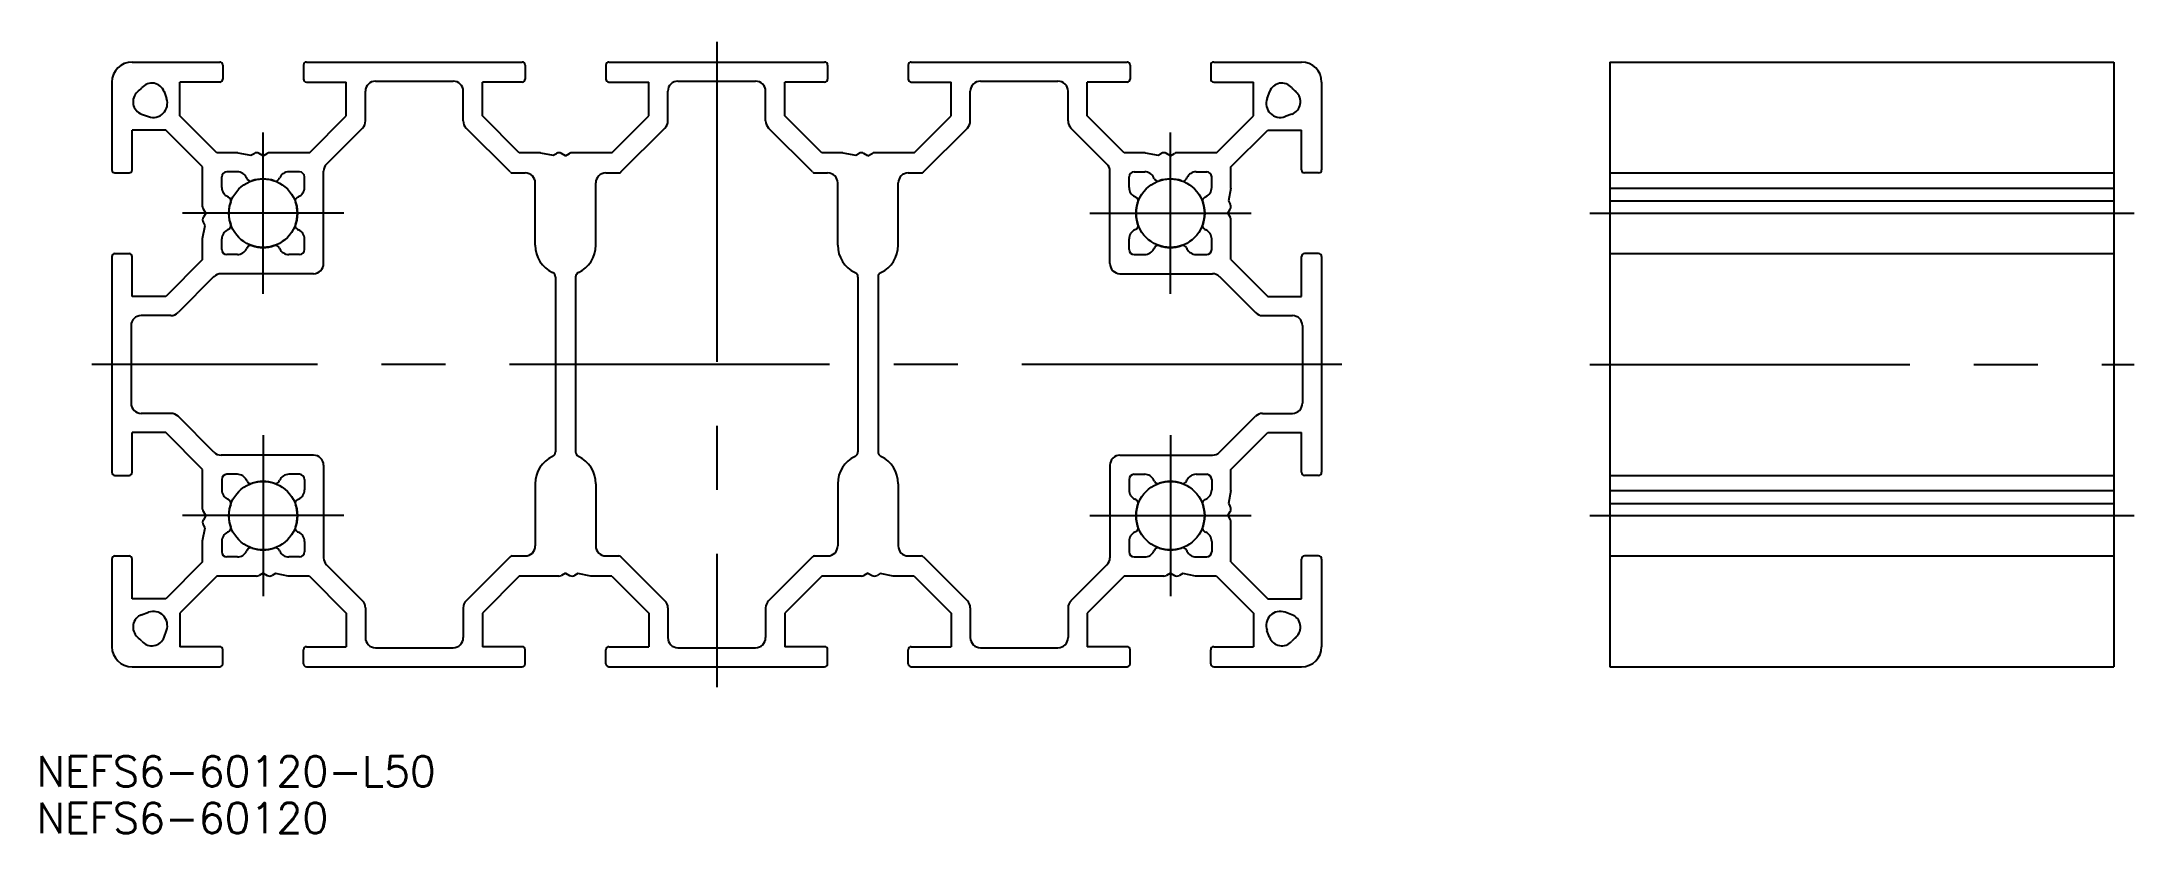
# Model space of a CAD drawing. Extents: x -67 to 141, y -46 to 32.
import ezdxf

# ---------------------------------------------------------------- set-up
doc = ezdxf.new("R2010")
doc.units = 0
doc.linetypes.add('CENTER', pattern=[50.8, 31.75, -6.35, 6.35, -6.35])
doc.linetypes.add('PHANTOM', pattern=[63.5, 31.75, -6.35, 6.35, -6.35, 6.35, -6.35])
doc.layers.get('0').update_dxf_attribs({"linetype": 'CONTINUOUS'})
doc.layers.add('CENTER', color=1, linetype='CENTER')
doc.styles.get("Standard").update_dxf_attribs({"font": 'txt.shx', "height": 3, "bigfont": 'bigfont.shx'})

# ---------------------------------------------------------------- blocks, each defined once
blk = doc.blocks.new('*U2')
at = {"color": 7, "linetype": 'CONTINUOUS'}
blk.add_text('NEFS6-60120-L50', height=3, dxfattribs=at).set_placement((-67.47, -41.86))
blk = doc.blocks.new('*U3')
at = {"color": 7, "linetype": 'CONTINUOUS'}
blk.add_text('NEFS6-60120', height=3, dxfattribs=at).set_placement((-67.47, -46.49))

msp = doc.modelspace()

# ---------------------------------------------------------------- linework, layer by layer
at = {"color": 7, "linetype": 'CONTINUOUS'}
for p, q in [((-58, 30), (-49.3, 30)), ((-49, 29.7), (-49, 28.3)), ((-41, 29.7), (-41, 28.3)), ((-40.7, 30), (-19.3, 30)), ((-19, 29.7), (-19, 28.3)), ((-11, 29.7), (-11, 28.3)), ((-10.7, 30), (10.7, 30)), ((11, 29.7), (11, 28.3)), ((19, 29.7), (19, 28.3)), ((19.3, 30), (40.7, 30)), ((41, 29.7), (41, 28.3)), ((49, 29.7), (49, 28.3)), ((49.3, 30), (58, 30)), ((88.6, 30), (138.6, 30)), ((88.6, 30), (88.6, -30)), ((138.6, 30), (138.6, -30)), ((-60, 28), (-60, 19.3)), ((-54.83, 27.06), (-54.58, 26.38)), ((-53.25, 24.66), (-53.25, 28)), ((-49.3, 28), (-53.25, 28)), ((-40.7, 28), (-36.75, 28)), ((-36.75, 24.66), (-36.75, 28)), ((-34.85, 24.15), (-34.85, 27.1)), ((-33.85, 28.1), (-26.15, 28.1)), ((-25.15, 24.15), (-25.15, 27.1)), ((-23.25, 24.66), (-23.25, 28)), ((-19.3, 28), (-23.25, 28)), ((-10.7, 28), (-6.75, 28)), ((-6.75, 24.66), (-6.75, 28)), ((-4.85, 24.15), (-4.85, 27.1)), ((-3.85, 28.1), (3.85, 28.1)), ((4.85, 24.15), (4.85, 27.1)), ((6.75, 24.66), (6.75, 28)), ((10.7, 28), (6.75, 28)), ((19.3, 28), (23.25, 28)), ((23.25, 24.66), (23.25, 28)), ((25.15, 24.15), (25.15, 27.1)), ((26.15, 28.1), (33.85, 28.1)), ((34.85, 24.15), (34.85, 27.1)), ((36.75, 24.66), (36.75, 28)), ((40.7, 28), (36.75, 28)), ((49.3, 28), (53.25, 28)), ((53.25, 24.66), (53.25, 28)), ((54.83, 27.06), (54.58, 26.38)), ((60, 28), (60, 19.3)), ((-58, 19.3), (-58, 23.25)), ((-54.66, 23.25), (-58, 23.25)), ((-57.06, 24.83), (-56.38, 24.58)), ((-51, 19.59), (-54.66, 23.25)), ((-49.59, 21), (-53.25, 24.66)), ((-40.41, 21), (-36.75, 24.66)), ((-38.71, 19.88), (-35.14, 23.44)), ((-20.5, 19.09), (-24.86, 23.44)), ((-19.59, 21), (-23.25, 24.66)), ((-10.41, 21), (-6.75, 24.66)), ((-9.5, 19.09), (-5.14, 23.44)), ((9.5, 19.09), (5.14, 23.44)), ((10.41, 21), (6.75, 24.66)), ((19.59, 21), (23.25, 24.66)), ((20.5, 19.09), (24.86, 23.44)), ((38.71, 19.88), (35.14, 23.44)), ((40.41, 21), (36.75, 24.66)), ((49.59, 21), (53.25, 24.66)), ((51, 19.59), (54.66, 23.25)), ((54.66, 23.25), (58, 23.25)), ((57.06, 24.83), (56.38, 24.58)), ((58, 19.3), (58, 23.25)), ((-47.5, 21), (-49.59, 21)), ((-47.5, 21), (-46.22, 20.75)), ((-46.22, 20.75), (-45.9, 20.93)), ((-45, 20.7), (-45.4, 20.93)), ((-45, 20.7), (-44.6, 20.93)), ((-40.41, 21), (-44.35, 21)), ((-17.5, 21), (-19.59, 21)), ((-17.5, 21), (-16.22, 20.75)), ((-16.22, 20.75), (-15.9, 20.93)), ((-15, 20.7), (-15.4, 20.93)), ((-15, 20.7), (-14.6, 20.93)), ((-10.41, 21), (-14.35, 21)), ((12.5, 21), (10.41, 21)), ((12.5, 21), (13.78, 20.75)), ((13.78, 20.75), (14.1, 20.93)), ((15, 20.7), (14.6, 20.93)), ((15, 20.7), (15.4, 20.93)), ((19.59, 21), (15.65, 21)), ((42.5, 21), (40.41, 21)), ((42.5, 21), (43.78, 20.75)), ((43.78, 20.75), (44.1, 20.93)), ((45, 20.7), (44.6, 20.93)), ((45, 20.7), (45.4, 20.93)), ((49.59, 21), (45.65, 21)), ((-59.7, 19), (-58.3, 19)), ((-51, 15.65), (-51, 19.59)), ((-47.55, 19.1), (-48.6, 19.1)), ((-41.4, 19.1), (-42.45, 19.1)), ((-39, 10), (-39, 19.17)), ((-20.29, 19), (-19, 19)), ((-11, 19), (-9.71, 19)), ((9.71, 19), (11, 19)), ((19, 19), (20.29, 19)), ((39, 10), (39, 19.17)), ((41.4, 19.1), (42.45, 19.1)), ((47.55, 19.1), (48.6, 19.1)), ((51, 17.5), (51, 19.59)), ((59.7, 19), (58.3, 19)), ((88.6, 19), (138.6, 19)), ((-49.1, 17.55), (-49.1, 18.6)), ((-48.42, 16.6), (-48.52, 16.64)), ((-46.6, 18.42), (-46.64, 18.52)), ((-43.4, 18.42), (-43.36, 18.52)), ((-41.58, 16.6), (-41.48, 16.64)), ((-40.9, 17.55), (-40.9, 18.6)), ((-18, 11.83), (-18, 18)), ((-12, 11.83), (-12, 18)), ((12, 11.83), (12, 18)), ((18, 11.83), (18, 18)), ((40.9, 17.55), (40.9, 18.6)), ((41.58, 16.6), (41.48, 16.64)), ((43.4, 18.42), (43.36, 18.52)), ((46.6, 18.42), (46.64, 18.52)), ((48.42, 16.6), (48.52, 16.64)), ((49.1, 17.55), (49.1, 18.6)), ((51, 17.5), (50.75, 16.22)), ((88.6, 17.5), (138.6, 17.5)), ((-50.7, 15), (-50.93, 15.4)), ((-50.7, 15), (-50.93, 14.6)), ((50.7, 15), (50.93, 15.4)), ((50.7, 15), (50.93, 14.6)), ((50.75, 16.22), (50.93, 15.9)), ((88.6, 16.22), (138.6, 16.22)), ((88.6, 15), (138.6, 15)), ((-51, 12.5), (-50.75, 13.78)), ((-51, 10.41), (-51, 12.5)), ((-50.75, 13.78), (-50.93, 14.1)), ((-48.42, 13.4), (-48.52, 13.36)), ((-41.58, 13.4), (-41.48, 13.36)), ((41.58, 13.4), (41.48, 13.36)), ((48.42, 13.4), (48.52, 13.36)), ((51, 10.41), (51, 14.35)), ((-60, 10.7), (-60, -10.7)), ((-59.7, 11), (-58.3, 11)), ((-58, 6.75), (-58, 10.7)), ((-51, 10.41), (-54.66, 6.75)), ((-49.1, 11.4), (-49.1, 12.45)), ((-47.55, 10.9), (-48.6, 10.9)), ((-46.6, 11.58), (-46.64, 11.48)), ((-43.4, 11.58), (-43.36, 11.48)), ((-41.4, 10.9), (-42.45, 10.9)), ((-40.9, 11.4), (-40.9, 12.45)), ((40.9, 11.4), (40.9, 12.45)), ((41.4, 10.9), (42.45, 10.9)), ((43.4, 11.58), (43.36, 11.48)), ((46.6, 11.58), (46.64, 11.48)), ((47.55, 10.9), (48.6, 10.9)), ((49.1, 11.4), (49.1, 12.45)), ((51, 10.41), (54.66, 6.75)), ((58, 6.75), (58, 10.7)), ((59.7, 11), (58.3, 11)), ((60, 10.7), (60, -10.7)), ((88.6, 11), (138.6, 11)), ((-49.88, 8.71), (-53.44, 5.14)), ((-40, 9), (-49.17, 9)), ((-16, 8.67), (-16, -8.67)), ((-14, 8.67), (-14, -8.67)), ((14, 8.67), (14, -8.67)), ((16, 8.67), (16, -8.67)), ((40, 9), (49.17, 9)), ((49.88, 8.71), (53.44, 5.14)), ((-54.66, 6.75), (-58, 6.75)), ((54.66, 6.75), (58, 6.75)), ((-54.15, 4.85), (-57.1, 4.85)), ((54.15, 4.85), (57.1, 4.85)), ((-58.1, 3.85), (-58.1, -3.85)), ((58.1, 3.85), (58.1, -3.85)), ((-54.15, -4.85), (-57.1, -4.85)), ((-49.88, -8.71), (-53.44, -5.14)), ((49.88, -8.71), (53.44, -5.14)), ((54.15, -4.85), (57.1, -4.85)), ((-58, -10.7), (-58, -6.75)), ((-54.66, -6.75), (-58, -6.75)), ((-51, -10.41), (-54.66, -6.75)), ((51, -10.41), (54.66, -6.75)), ((54.66, -6.75), (58, -6.75)), ((58, -10.7), (58, -6.75)), ((-40, -9), (-49.17, -9)), ((-39, -10), (-39, -19.17)), ((39, -10), (39, -19.17)), ((40, -9), (49.17, -9)), ((-59.7, -11), (-58.3, -11)), ((-51, -14.35), (-51, -10.41)), ((-49.1, -11.4), (-49.1, -12.45)), ((-47.55, -10.9), (-48.6, -10.9)), ((-46.6, -11.58), (-46.64, -11.48)), ((-43.4, -11.58), (-43.36, -11.48)), ((-41.4, -10.9), (-42.45, -10.9)), ((-40.9, -11.4), (-40.9, -12.45)), ((-18, -11.83), (-18, -18)), ((-12, -11.83), (-12, -18)), ((12, -11.83), (12, -18)), ((18, -11.83), (18, -18)), ((40.9, -11.4), (40.9, -12.45)), ((41.4, -10.9), (42.45, -10.9)), ((43.4, -11.58), (43.36, -11.48)), ((46.6, -11.58), (46.64, -11.48)), ((47.55, -10.9), (48.6, -10.9)), ((49.1, -11.4), (49.1, -12.45)), ((51, -12.5), (51, -10.41)), ((59.7, -11), (58.3, -11)), ((88.6, -11), (138.6, -11)), ((-48.42, -13.4), (-48.52, -13.36)), ((-41.58, -13.4), (-41.48, -13.36)), ((41.58, -13.4), (41.48, -13.36)), ((48.42, -13.4), (48.52, -13.36)), ((51, -12.5), (50.75, -13.78)), ((50.75, -13.78), (50.93, -14.1)), ((88.6, -12.5), (138.6, -12.5)), ((88.6, -13.78), (138.6, -13.78)), ((-51, -17.5), (-50.75, -16.22)), ((-50.7, -15), (-50.93, -14.6)), ((-50.7, -15), (-50.93, -15.4)), ((-50.75, -16.22), (-50.93, -15.9)), ((-48.42, -16.6), (-48.52, -16.64)), ((-41.58, -16.6), (-41.48, -16.64)), ((41.58, -16.6), (41.48, -16.64)), ((48.42, -16.6), (48.52, -16.64)), ((50.7, -15), (50.93, -14.6)), ((50.7, -15), (50.93, -15.4)), ((51, -19.59), (51, -15.65)), ((88.6, -15), (138.6, -15)), ((-51, -19.59), (-51, -17.5)), ((-49.1, -17.55), (-49.1, -18.6)), ((-46.6, -18.42), (-46.64, -18.52)), ((-43.4, -18.42), (-43.36, -18.52)), ((-40.9, -17.55), (-40.9, -18.6)), ((40.9, -17.55), (40.9, -18.6)), ((43.4, -18.42), (43.36, -18.52)), ((46.6, -18.42), (46.64, -18.52)), ((49.1, -17.55), (49.1, -18.6)), ((-60, -19.3), (-60, -28)), ((-59.7, -19), (-58.3, -19)), ((-58, -23.25), (-58, -19.3)), ((-51, -19.59), (-54.66, -23.25)), ((-47.55, -19.1), (-48.6, -19.1)), ((-45, -20.7), (-45.4, -20.93)), ((-45, -20.7), (-44.6, -20.93)), ((-43.78, -20.75), (-44.1, -20.93)), ((-42.5, -21), (-43.78, -20.75)), ((-41.4, -19.1), (-42.45, -19.1)), ((-38.71, -19.88), (-35.14, -23.44)), ((-20.5, -19.09), (-24.86, -23.44)), ((-20.29, -19), (-19, -19)), ((-15, -20.7), (-15.4, -20.93)), ((-15, -20.7), (-14.6, -20.93)), ((-13.78, -20.75), (-14.1, -20.93)), ((-12.5, -21), (-13.78, -20.75)), ((-11, -19), (-9.71, -19)), ((-9.5, -19.09), (-5.14, -23.44)), ((9.5, -19.09), (5.14, -23.44)), ((9.71, -19), (11, -19)), ((15, -20.7), (14.6, -20.93)), ((15, -20.7), (15.4, -20.93)), ((16.22, -20.75), (15.9, -20.93)), ((17.5, -21), (16.22, -20.75)), ((19, -19), (20.29, -19)), ((20.5, -19.09), (24.86, -23.44)), ((38.71, -19.88), (35.14, -23.44)), ((41.4, -19.1), (42.45, -19.1)), ((45, -20.7), (44.6, -20.93)), ((45, -20.7), (45.4, -20.93)), ((46.22, -20.75), (45.9, -20.93)), ((47.5, -21), (46.22, -20.75)), ((47.55, -19.1), (48.6, -19.1)), ((51, -19.59), (54.66, -23.25)), ((58, -23.25), (58, -19.3)), ((59.7, -19), (58.3, -19)), ((60, -19.3), (60, -28)), ((88.6, -19), (138.6, -19)), ((-49.59, -21), (-53.25, -24.66)), ((-45.65, -21), (-49.59, -21)), ((-40.41, -21), (-42.5, -21)), ((-40.41, -21), (-36.75, -24.66)), ((-19.59, -21), (-23.25, -24.66)), ((-15.65, -21), (-19.59, -21)), ((-10.41, -21), (-12.5, -21)), ((-10.41, -21), (-6.75, -24.66)), ((10.41, -21), (6.75, -24.66)), ((14.35, -21), (10.41, -21)), ((19.59, -21), (17.5, -21)), ((19.59, -21), (23.25, -24.66)), ((40.41, -21), (36.75, -24.66)), ((44.35, -21), (40.41, -21)), ((49.59, -21), (47.5, -21)), ((49.59, -21), (53.25, -24.66)), ((-54.66, -23.25), (-58, -23.25)), ((-57.06, -24.83), (-56.38, -24.58)), ((-53.25, -24.66), (-53.25, -28)), ((-36.75, -24.66), (-36.75, -28)), ((-34.85, -24.15), (-34.85, -27.1)), ((-25.15, -24.15), (-25.15, -27.1)), ((-23.25, -24.66), (-23.25, -28)), ((-6.75, -24.66), (-6.75, -28)), ((-4.85, -24.15), (-4.85, -27.1)), ((4.85, -24.15), (4.85, -27.1)), ((6.75, -24.66), (6.75, -28)), ((23.25, -24.66), (23.25, -28)), ((25.15, -24.15), (25.15, -27.1)), ((34.85, -24.15), (34.85, -27.1)), ((36.75, -24.66), (36.75, -28)), ((53.25, -24.66), (53.25, -28)), ((54.66, -23.25), (58, -23.25)), ((57.06, -24.83), (56.38, -24.58)), ((-54.83, -27.06), (-54.58, -26.38)), ((54.83, -27.06), (54.58, -26.38)), ((-49.3, -28), (-53.25, -28)), ((-49, -29.7), (-49, -28.3)), ((-41, -29.7), (-41, -28.3)), ((-40.7, -28), (-36.75, -28)), ((-33.85, -28.1), (-26.15, -28.1)), ((-19.3, -28), (-23.25, -28)), ((-19, -29.7), (-19, -28.3)), ((-11, -29.7), (-11, -28.3)), ((-10.7, -28), (-6.75, -28)), ((-3.85, -28.1), (3.85, -28.1)), ((10.7, -28), (6.75, -28)), ((11, -29.7), (11, -28.3)), ((19, -29.7), (19, -28.3)), ((19.3, -28), (23.25, -28)), ((26.15, -28.1), (33.85, -28.1)), ((40.7, -28), (36.75, -28)), ((41, -29.7), (41, -28.3)), ((49, -29.7), (49, -28.3)), ((49.3, -28), (53.25, -28)), ((-58, -30), (-49.3, -30)), ((-40.7, -30), (-19.3, -30)), ((-10.7, -30), (10.7, -30)), ((19.3, -30), (40.7, -30)), ((49.3, -30), (58, -30)), ((88.6, -30), (138.6, -30))]:
    msp.add_line(p, q, dxfattribs=at)
at = {"color": 3, "linetype": 'PHANTOM'}
for centre in [(-45, 15), (45, 15), (-45, -15), (45, -15)]:
    msp.add_circle(centre, 3.4, dxfattribs=at)
at = {"color": 7, "linetype": 'CONTINUOUS'}
for centre, radius, start, end in [((-58, 28), 2, 90, 180), ((-49.3, 29.7), 0.3, 0, 90), ((-40.7, 29.7), 0.3, 90, 180), ((-19.3, 29.7), 0.3, 0, 90), ((-10.7, 29.7), 0.3, 90, 180), ((10.7, 29.7), 0.3, 0, 90), ((19.3, 29.7), 0.3, 90, 180), ((40.7, 29.7), 0.3, 0, 90), ((49.3, 29.7), 0.3, 90, 180), ((58, 28), 2, 0, 90), ((-56.61, 26.05), 1.3, 130.6284, 250), ((-60, 30), 3.9, 310.6284, 319.3716), ((-56.05, 26.61), 1.3, 20, 139.3716), ((-49.3, 28.3), 0.3, 270, 0), ((-40.7, 28.3), 0.3, 180, 270), ((-33.85, 27.1), 1, 90, 180), ((-26.15, 27.1), 1, 0, 90), ((-19.3, 28.3), 0.3, 270, 0), ((-10.7, 28.3), 0.3, 180, 270), ((-3.85, 27.1), 1, 90, 180), ((3.85, 27.1), 1, 0, 90), ((10.7, 28.3), 0.3, 270, 0), ((19.3, 28.3), 0.3, 180, 270), ((26.15, 27.1), 1, 90, 180), ((33.85, 27.1), 1, 0, 90), ((40.7, 28.3), 0.3, 270, 0), ((49.3, 28.3), 0.3, 180, 270), ((56.05, 26.61), 1.3, 40.6284, 160), ((60, 30), 3.9, 220.6284, 229.3716), ((56.61, 26.05), 1.3, 290, 49.3716), ((-55.9, 25.9), 1.4, 250, 20), ((55.9, 25.9), 1.4, 160, 290), ((-35.85, 24.15), 1, 315, 0), ((-24.15, 24.15), 1, 180, 225), ((-5.85, 24.15), 1, 315, 0), ((5.85, 24.15), 1, 180, 225), ((24.15, 24.15), 1, 315, 0), ((35.85, 24.15), 1, 180, 225), ((-45.65, 20.5), 0.5, 60, 120), ((-44.35, 20.5), 0.5, 90, 120), ((-15.65, 20.5), 0.5, 60, 120), ((-14.35, 20.5), 0.5, 90, 120), ((14.35, 20.5), 0.5, 60, 120), ((15.65, 20.5), 0.5, 90, 120), ((44.35, 20.5), 0.5, 60, 120), ((45.65, 20.5), 0.5, 90, 120), ((-59.7, 19.3), 0.3, 180, 270), ((-58.3, 19.3), 0.3, 270, 0), ((-48.6, 18.6), 0.5, 90, 180), ((-47.55, 18.1), 1, 25, 90), ((-42.45, 18.1), 1, 90, 155), ((-41.4, 18.6), 0.5, 0, 90), ((-38, 19.17), 1, 135, 180), ((-20.29, 19.3), 0.3, 225, 270), ((-19, 18), 1, 0, 90), ((-11, 18), 1, 90, 180), ((-9.71, 19.3), 0.3, 270, 315), ((9.71, 19.3), 0.3, 225, 270), ((11, 18), 1, 0, 90), ((19, 18), 1, 90, 180), ((20.29, 19.3), 0.3, 270, 315), ((38, 19.17), 1, 0, 45), ((41.4, 18.6), 0.5, 90, 180), ((42.45, 18.1), 1, 25, 90), ((47.55, 18.1), 1, 90, 155), ((48.6, 18.6), 0.5, 0, 90), ((58.3, 19.3), 0.3, 180, 270), ((59.7, 19.3), 0.3, 270, 0), ((-48.1, 17.55), 1, 180, 245), ((-46.23, 18.59), 0.4, 205, 288.9577), ((-45, 15), 3.4, 71.0423, 108.9577), ((-43.77, 18.59), 0.4, 251.0423, 335), ((-41.9, 17.55), 1, 295, 0), ((41.9, 17.55), 1, 180, 245), ((43.77, 18.59), 0.4, 205, 288.9577), ((45, 15), 3.4, 71.0423, 108.9577), ((46.23, 18.59), 0.4, 251.0423, 335), ((48.1, 17.55), 1, 295, 0), ((-50.5, 15.65), 0.5, 180, 210), ((-50.5, 14.35), 0.5, 150, 210), ((-48.59, 16.23), 0.4, 341.0423, 65), ((-45, 15), 3.4, 161.0423, 198.9577), ((-41.41, 16.23), 0.4, 115, 198.9577), ((-45, 15), 3.4, 341.0423, 18.9577), ((41.41, 16.23), 0.4, 341.0423, 65), ((45, 15), 3.4, 161.0423, 198.9577), ((48.59, 16.23), 0.4, 115, 198.9577), ((45, 15), 3.4, 341.0423, 18.9577), ((50.5, 15.65), 0.5, 330, 30), ((50.5, 14.35), 0.5, 0, 30), ((-48.1, 12.45), 1, 115, 180), ((-48.59, 13.77), 0.4, 295, 18.9577), ((-41.41, 13.77), 0.4, 161.0423, 245), ((-41.9, 12.45), 1, 0, 65), ((41.9, 12.45), 1, 115, 180), ((41.41, 13.77), 0.4, 295, 18.9577), ((48.59, 13.77), 0.4, 161.0423, 245), ((48.1, 12.45), 1, 0, 65), ((-59.7, 10.7), 0.3, 90, 180), ((-58.3, 10.7), 0.3, 0, 90), ((-48.6, 11.4), 0.5, 180, 270), ((-47.55, 11.9), 1, 270, 335), ((-46.23, 11.41), 0.4, 71.0423, 155), ((-45, 15), 3.4, 251.0423, 288.9577), ((-43.77, 11.41), 0.4, 25, 108.9577), ((-42.45, 11.9), 1, 205, 270), ((-41.4, 11.4), 0.5, 270, 0), ((-15, 11.83), 3, 180, 244.6231), ((-15, 11.83), 3, 295.3769, 0), ((15, 11.83), 3, 180, 244.6231), ((15, 11.83), 3, 295.3769, 0), ((41.4, 11.4), 0.5, 180, 270), ((42.45, 11.9), 1, 270, 335), ((43.77, 11.41), 0.4, 71.0423, 155), ((45, 15), 3.4, 251.0423, 288.9577), ((46.23, 11.41), 0.4, 25, 108.9577), ((47.55, 11.9), 1, 205, 270), ((48.6, 11.4), 0.5, 270, 0), ((58.3, 10.7), 0.3, 90, 180), ((59.7, 10.7), 0.3, 0, 90), ((-49.17, 8), 1, 90, 135), ((-40, 10), 1, 270, 0), ((-16.5, 8.67), 0.5, 0, 64.6231), ((-13.5, 8.67), 0.5, 115.3769, 180), ((13.5, 8.67), 0.5, 0, 64.6231), ((16.5, 8.67), 0.5, 115.3769, 180), ((40, 10), 1, 180, 270), ((49.17, 8), 1, 45, 90), ((-57.1, 3.85), 1, 90, 180), ((-54.15, 5.85), 1, 270, 315), ((54.15, 5.85), 1, 225, 270), ((57.1, 3.85), 1, 0, 90), ((-57.1, -3.85), 1, 180, 270), ((57.1, -3.85), 1, 270, 0), ((-54.15, -5.85), 1, 45, 90), ((54.15, -5.85), 1, 90, 135), ((-49.17, -8), 1, 225, 270), ((-40, -10), 1, 0, 90), ((-15, -11.83), 3, 115.3769, 180), ((-16.5, -8.67), 0.5, 295.3769, 0), ((-13.5, -8.67), 0.5, 180, 244.6231), ((-15, -11.83), 3, 0, 64.6231), ((15, -11.83), 3, 115.3769, 180), ((13.5, -8.67), 0.5, 295.3769, 0), ((16.5, -8.67), 0.5, 180, 244.6231), ((15, -11.83), 3, 0, 64.6231), ((40, -10), 1, 90, 180), ((49.17, -8), 1, 270, 315), ((-59.7, -10.7), 0.3, 180, 270), ((-58.3, -10.7), 0.3, 270, 0), ((-48.6, -11.4), 0.5, 90, 180), ((-48.1, -12.45), 1, 180, 245), ((-47.55, -11.9), 1, 25, 90), ((-46.23, -11.41), 0.4, 205, 288.9577), ((-45, -15), 3.4, 71.0423, 108.9577), ((-43.77, -11.41), 0.4, 251.0423, 335), ((-42.45, -11.9), 1, 90, 155), ((-41.9, -12.45), 1, 295, 0), ((-41.4, -11.4), 0.5, 0, 90), ((41.4, -11.4), 0.5, 90, 180), ((41.9, -12.45), 1, 180, 245), ((42.45, -11.9), 1, 25, 90), ((43.77, -11.41), 0.4, 205, 288.9577), ((45, -15), 3.4, 71.0423, 108.9577), ((46.23, -11.41), 0.4, 251.0423, 335), ((47.55, -11.9), 1, 90, 155), ((48.1, -12.45), 1, 295, 0), ((48.6, -11.4), 0.5, 0, 90), ((58.3, -10.7), 0.3, 180, 270), ((59.7, -10.7), 0.3, 270, 0), ((-50.5, -14.35), 0.5, 180, 210), ((-48.59, -13.77), 0.4, 341.0423, 65), ((-45, -15), 3.4, 161.0423, 198.9577), ((-41.41, -13.77), 0.4, 115, 198.9577), ((-45, -15), 3.4, 341.0423, 18.9577), ((41.41, -13.77), 0.4, 341.0423, 65), ((45, -15), 3.4, 161.0423, 198.9577), ((48.59, -13.77), 0.4, 115, 198.9577), ((45, -15), 3.4, 341.0423, 18.9577), ((50.5, -14.35), 0.5, 330, 30), ((-50.5, -15.65), 0.5, 150, 210), ((-48.59, -16.23), 0.4, 295, 18.9577), ((-41.41, -16.23), 0.4, 161.0423, 245), ((41.41, -16.23), 0.4, 295, 18.9577), ((48.59, -16.23), 0.4, 161.0423, 245), ((50.5, -15.65), 0.5, 0, 30), ((-48.1, -17.55), 1, 115, 180), ((-48.6, -18.6), 0.5, 180, 270), ((-47.55, -18.1), 1, 270, 335), ((-46.23, -18.59), 0.4, 71.0423, 155), ((-45, -15), 3.4, 251.0423, 288.9577), ((-43.77, -18.59), 0.4, 25, 108.9577), ((-42.45, -18.1), 1, 205, 270), ((-41.9, -17.55), 1, 0, 65), ((-41.4, -18.6), 0.5, 270, 0), ((-19, -18), 1, 270, 0), ((-11, -18), 1, 180, 270), ((11, -18), 1, 270, 0), ((19, -18), 1, 180, 270), ((41.9, -17.55), 1, 115, 180), ((41.4, -18.6), 0.5, 180, 270), ((42.45, -18.1), 1, 270, 335), ((43.77, -18.59), 0.4, 71.0423, 155), ((45, -15), 3.4, 251.0423, 288.9577), ((46.23, -18.59), 0.4, 25, 108.9577), ((47.55, -18.1), 1, 205, 270), ((48.1, -17.55), 1, 0, 65), ((48.6, -18.6), 0.5, 270, 0), ((-59.7, -19.3), 0.3, 90, 180), ((-58.3, -19.3), 0.3, 0, 90), ((-38, -19.17), 1, 180, 225), ((-20.29, -19.3), 0.3, 90, 135), ((-9.71, -19.3), 0.3, 45, 90), ((9.71, -19.3), 0.3, 90, 135), ((20.29, -19.3), 0.3, 45, 90), ((38, -19.17), 1, 315, 0), ((58.3, -19.3), 0.3, 90, 180), ((59.7, -19.3), 0.3, 0, 90), ((-45.65, -20.5), 0.5, 270, 300), ((-44.35, -20.5), 0.5, 240, 300), ((-15.65, -20.5), 0.5, 270, 300), ((-14.35, -20.5), 0.5, 240, 300), ((14.35, -20.5), 0.5, 270, 300), ((15.65, -20.5), 0.5, 240, 300), ((44.35, -20.5), 0.5, 270, 300), ((45.65, -20.5), 0.5, 240, 300), ((-56.61, -26.05), 1.3, 110, 229.3716), ((-55.9, -25.9), 1.4, 340, 110), ((-35.85, -24.15), 1, 0, 45), ((-24.15, -24.15), 1, 135, 180), ((-5.85, -24.15), 1, 0, 45), ((5.85, -24.15), 1, 135, 180), ((24.15, -24.15), 1, 0, 45), ((35.85, -24.15), 1, 135, 180), ((55.9, -25.9), 1.4, 70, 200), ((56.61, -26.05), 1.3, 310.6284, 70), ((-58, -28), 2, 180, 270), ((-60, -30), 3.9, 40.6284, 49.3716), ((-56.05, -26.61), 1.3, 220.6284, 340), ((-49.3, -28.3), 0.3, 0, 90), ((-40.7, -28.3), 0.3, 90, 180), ((-33.85, -27.1), 1, 180, 270), ((-26.15, -27.1), 1, 270, 0), ((-19.3, -28.3), 0.3, 0, 90), ((-10.7, -28.3), 0.3, 90, 180), ((-3.85, -27.1), 1, 180, 270), ((3.85, -27.1), 1, 270, 0), ((10.7, -28.3), 0.3, 0, 90), ((19.3, -28.3), 0.3, 90, 180), ((26.15, -27.1), 1, 180, 270), ((33.85, -27.1), 1, 270, 0), ((40.7, -28.3), 0.3, 0, 90), ((49.3, -28.3), 0.3, 90, 180), ((56.05, -26.61), 1.3, 200, 319.3716), ((60, -30), 3.9, 130.6284, 139.3716), ((58, -28), 2, 270, 0), ((-49.3, -29.7), 0.3, 270, 0), ((-40.7, -29.7), 0.3, 180, 270), ((-19.3, -29.7), 0.3, 270, 0), ((-10.7, -29.7), 0.3, 180, 270), ((10.7, -29.7), 0.3, 270, 0), ((19.3, -29.7), 0.3, 180, 270), ((40.7, -29.7), 0.3, 270, 0), ((49.3, -29.7), 0.3, 180, 270)]:
    msp.add_arc(centre, radius, start, end, dxfattribs=at)
at = {"layer": 'CENTER', "color": 1, "linetype": 'CENTER'}
for p, q in [((0, 32), (0, -32)), ((-45, 7), (-45, 23)), ((45, 7), (45, 23)), ((-37, 15), (-53, 15)), ((37, 15), (53, 15)), ((86.6, 15), (140.6, 15)), ((62, 0), (-62, 0)), ((86.6, 0), (140.6, 0)), ((-45, -7), (-45, -23)), ((45, -7), (45, -23)), ((-37, -15), (-53, -15)), ((37, -15), (53, -15)), ((86.6, -15), (140.6, -15))]:
    msp.add_line(p, q, dxfattribs=at)

# ---------------------------------------------------------------- block references
at = {"color": 7, "linetype": 'CONTINUOUS'}
for name in ['*U2', '*U3']:
    msp.add_blockref(name, (0, 0), dxfattribs=at)

doc.saveas('drawing.dxf')
